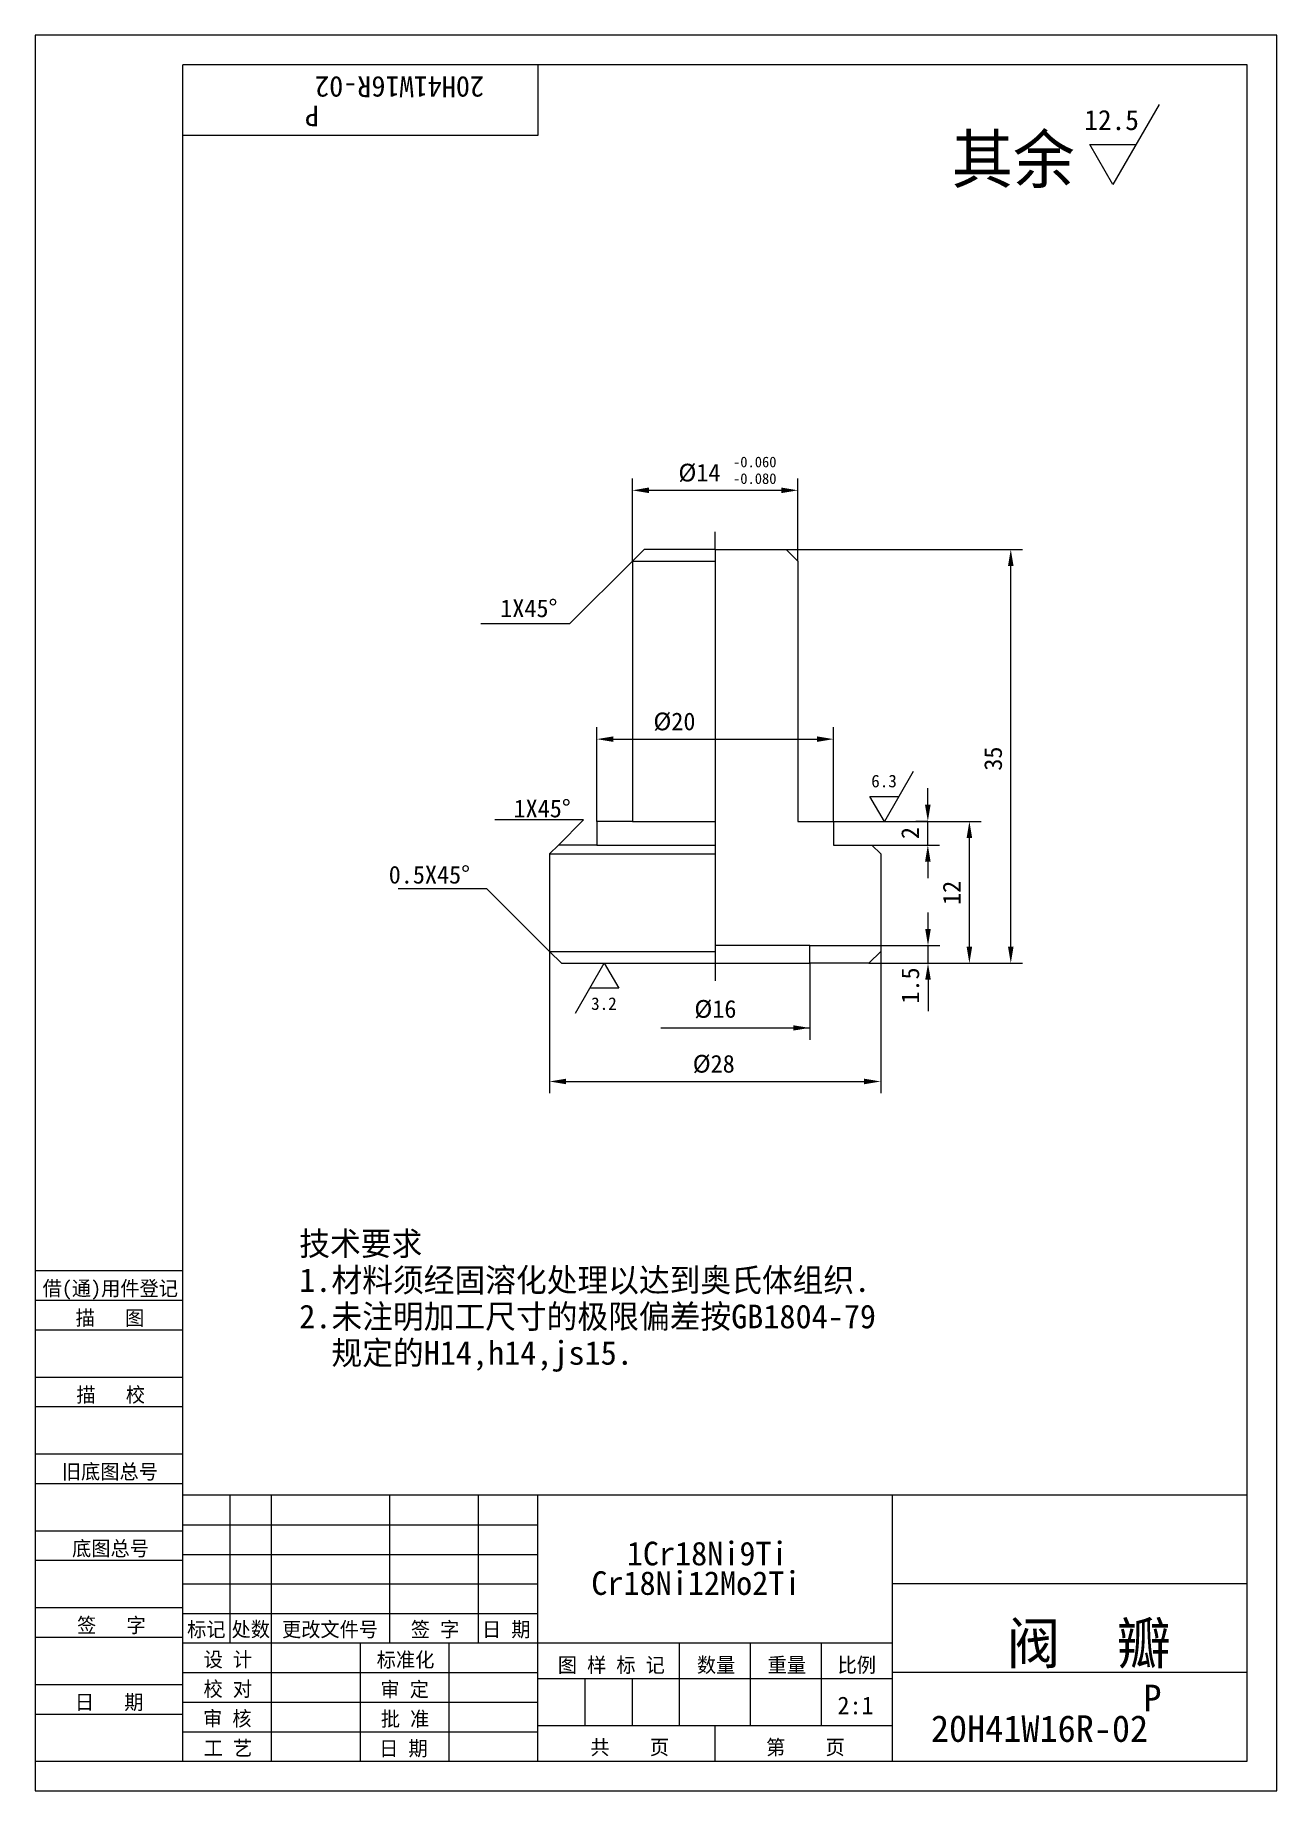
# Model space of a CAD drawing. Header units: metres. Extents: x 0 to 210, y 0 to 297.
import ezdxf

# ---------------------------------------------------------------- set-up
doc = ezdxf.new("R2010")
doc.units = ezdxf.units.M
for name, color, linetype in [('C', 6, 'Continuous'), ('D', 1, 'Continuous'), ('FL', 5, 'Continuous'), ('T', 7, 'Continuous'), ('TL', 4, 'Continuous')]:
    doc.layers.add(name, color=color, linetype=linetype)

# ---------------------------------------------------------------- blocks, each defined once
blk = doc.blocks.new('TUKUN4')
at = {"layer": 'FL'}
for p, q in [((0, 297), (0, 0)), ((210, 297), (0, 297)), ((210, 0), (210, 297)), ((0, 78), (25, 78)), ((0, 70), (25, 70)), ((0, 65), (25, 65)), ((0, 57), (25, 57)), ((0, 52), (25, 52)), ((33, 25), (33, 50)), ((40, 5), (40, 50)), ((60, 25), (60, 50)), ((75, 25), (75, 50)), ((25, 45), (85, 45)), ((0, 44), (25, 44)), ((0, 39), (25, 39)), ((25, 40), (85, 40)), ((25, 35), (85, 35)), ((0, 31), (25, 31)), ((25, 30), (85, 30)), ((0, 26), (25, 26)), ((70, 5), (70, 25)), ((0, 18), (25, 18)), ((25, 20), (85, 20)), ((25, 15), (85, 15)), ((0, 13), (25, 13)), ((25, 10), (85, 10)), ((0, 0), (210, 0))]:
    blk.add_line(p, q, dxfattribs=at)
at = {"layer": 'TL'}
for p, q in [((25, 5), (25, 292)), ((205, 292), (25, 292)), ((85, 292), (85, 280)), ((205, 5), (205, 292)), ((85, 280), (25, 280)), ((0, 88), (25, 88)), ((0, 83), (25, 83)), ((205, 50), (25, 50)), ((85, 5), (85, 50)), ((145, 5), (145, 50)), ((205, 35), (145, 35)), ((145, 25), (25, 25)), ((55, 5), (55, 25)), ((109, 11), (109, 25)), ((121, 11), (121, 25)), ((133, 11), (133, 25)), ((85, 19), (145, 19)), ((93, 11), (93, 19)), ((101, 11), (101, 19)), ((205, 20), (145, 20)), ((145, 11), (85, 11)), ((115, 5), (115, 11)), ((0, 5), (205, 5))]:
    blk.add_line(p, q, dxfattribs=at)
at = {"layer": 'T'}
for s, p in [('借(通)用件登记', (1.26, 83.76)), ('描   图', (6.86, 78.76)), ('描   校', (6.98, 65.76)), ('旧底图总号', (4.52, 52.76)), ('底图总号', (6.25, 39.76)), ('签   字', (7.1, 26.76)), ('标记', (25.71, 26.07)), ('处数', (33.22, 26.07)), ('更改文件号', (41.75, 26.07)), ('签 字', (63.53, 26.07)), ('日 期', (75.57, 26.07)), ('设 计', (28.5, 20.99)), ('标准化', (57.77, 20.93)), ('图 样 标 记', (88.4, 20.04)), ('数量', (111.92, 20.04)), ('重量', (123.88, 20.04)), ('比例', (135.7, 20.04)), ('校 对', (28.48, 15.99)), ('审 定', (58.39, 15.93)), ('日   期', (6.72, 13.76)), ('审 核', (28.41, 10.99)), ('批 准', (58.46, 10.93)), ('共    页', (93.91, 6.13)), ('第    页', (123.62, 6.13)), ('工 艺', (28.52, 5.99)), ('日 期', (58.18, 5.93))]:
    blk.add_text(s, height=2.5, dxfattribs=at).set_placement(p)

msp = doc.modelspace()

# ---------------------------------------------------------------- linework, layer by layer
at = {"layer": 'C'}
for p, q in [((115, 210), (115, 213)), ((115, 210), (115, 143)), ((115, 143), (115, 140)), ((115, 140), (115, 137))]:
    msp.add_line(p, q, dxfattribs=at)
at = {"layer": 'D'}
for p, q in [((190.09, 285.24), (182.28, 271.72)), ((178.38, 278.48), (186.18, 278.48)), ((182.28, 271.72), (178.38, 278.48)), ((101, 208), (101, 222)), ((103.8, 220), (126.2, 220)), ((129, 208), (129, 222)), ((101, 208), (90.39, 197.39)), ((127, 210), (167, 210)), ((165, 142.8), (165, 207.2)), ((90.39, 197.39), (75.39, 197.39)), ((95, 164), (95, 179.91)), ((135, 164), (135, 179.91)), ((97.8, 177.91), (132.2, 177.91)), ((148.5, 172.45), (143.62, 164)), ((150.97, 166.8), (150.97, 169.6)), ((141.19, 168.22), (146.06, 168.22)), ((143.62, 164), (141.19, 168.22)), ((92.74, 164.24), (77.74, 164.24)), ((88.5, 160), (92.74, 164.24)), ((135, 164), (160, 164)), ((150.97, 164), (148.97, 164)), ((150.97, 160), (150.97, 164)), ((158, 142.8), (158, 161.2)), ((141.5, 160), (152.97, 160)), ((150.97, 157.2), (150.97, 154.4)), ((76.39, 152.61), (61.39, 152.61)), ((87, 142), (76.39, 152.61)), ((151, 145.8), (151, 148.6)), ((131, 143), (153, 143)), ((151, 140), (151, 143)), ((87, 142), (87, 118)), ((91.38, 131.55), (96.26, 140)), ((96.26, 140), (98.7, 135.78)), ((131, 140), (131, 127.06)), ((141, 140), (167, 140)), ((141, 140), (160, 140)), ((141, 140), (153, 140)), ((143, 142), (143, 118)), ((151, 137.2), (151, 134.4)), ((98.7, 135.78), (93.82, 135.78)), ((151, 134.4), (151, 131.9)), ((105.84, 129.06), (131, 129.06)), ((89.8, 120), (140.2, 120))]:
    msp.add_line(p, q, dxfattribs=at)
for points in [[(103.8, 220.47), (103.8, 219.53), (101, 220)], [(126.2, 220.47), (126.2, 219.53), (129, 220)], [(164.53, 207.2), (165.47, 207.2), (165, 210)], [(97.8, 178.38), (97.8, 177.44), (95, 177.91)], [(132.2, 178.38), (132.2, 177.44), (135, 177.91)], [(150.5, 166.8), (151.44, 166.8), (150.97, 164)], [(157.53, 161.2), (158.47, 161.2), (158, 164)], [(150.5, 157.2), (151.44, 157.2), (150.97, 160)], [(150.53, 145.8), (151.47, 145.8), (151, 143)], [(157.53, 142.8), (158.47, 142.8), (158, 140)], [(164.53, 142.8), (165.47, 142.8), (165, 140)], [(150.53, 137.2), (151.47, 137.2), (151, 140)], [(128.2, 129.51), (131, 129.06), (128.2, 128.61)], [(89.8, 120.47), (89.8, 119.53), (87, 120)], [(140.2, 120.47), (140.2, 119.53), (143, 120)]]:
    msp.add_solid(points, dxfattribs=at)
at = {"layer": 'TL'}
for p, q in [((87, 158.5), (115, 158.5)), ((95, 160), (115, 160))]:
    msp.add_line(p, q, dxfattribs=at)
for points in [[(115, 210), (103, 210), (101, 208), (101, 164), (95, 164), (95, 160), (88.5, 160), (87, 158.5), (87, 142), (89, 140)], [(101, 208), (115, 208)], [(115, 210), (127, 210), (129, 208), (129, 164), (135, 164), (135, 160), (141.5, 160), (143, 158.5), (143, 142), (141, 140), (131, 140), (131, 143), (115, 143)], [(101, 164), (115, 164)], [(87, 142), (115, 142)], [(89, 140), (131, 140)]]:
    msp.add_lwpolyline(points, dxfattribs=at)

# ---------------------------------------------------------------- block references
at = {"layer": 'D'}
msp.add_blockref('TUKUN4', (0, 0), dxfattribs=at)

# ---------------------------------------------------------------- texts
for s, height, rotation, p in [('20H41W16R-02', 3.5, 180, (75.92, 290)), ('        P   ', 3.5, 180, (67.07, 285.08)), ('35', 3, 90, (163.5, 172.57)), ('2', 3, 90, (149.47, 161)), ('12', 3, 90, (156.5, 149.86)), ('1.5', 3, 90, (149.5, 133.17))]:
    msp.add_text(s, height=height, rotation=rotation, dxfattribs=at).set_placement(p)
for s, height, p in [('12.5', 3.4, (177.42, 280.94)), ('其余', 8, (155, 272)), ('%%C14', 3, (108.79, 221.5)), ('-0.060', 1.8, (118.03, 223.9)), ('-0.080', 1.8, (118.03, 221.08)), ('1X45%%D', 3, (78.66, 198.55)), ('%%C20', 3, (104.56, 179.41)), ('6.3', 2.12, (141.4, 169.76)), ('1X45%%d', 3, (80.91, 164.68)), ('0.5X45%%D', 3, (59.8, 153.48)), ('3.2', 2.12, (94.03, 132.11)), ('%%C16', 3, (111.49, 130.78)), ('%%C28', 3, (111.21, 121.5)), ('技术要求', 4, (44.67, 90.57)), ('1.材料须经固溶化处理以达到奥氏体组织.', 4, (44.67, 84.41)), ('2.未注明加工尺寸的极限偏差按GB1804-79', 4, (44.67, 78.25)), ('  规定的H14,h14,js15.', 4, (44.67, 72.09)), ('1Cr18Ni9Ti', 4, (100.06, 38.15)), ('Cr18Ni12Mo2Ti', 4, (94.06, 33.15)), ('阀  瓣', 7, (164.31, 21.48)), ('        P   ', 4.5, (162.94, 13.47)), ('2:1', 3, (135.68, 12.95)), ('20H41W16R-02', 4.5, (151.49, 8.29))]:
    msp.add_text(s, height=height, dxfattribs=at).set_placement(p)

doc.saveas('drawing.dxf')
